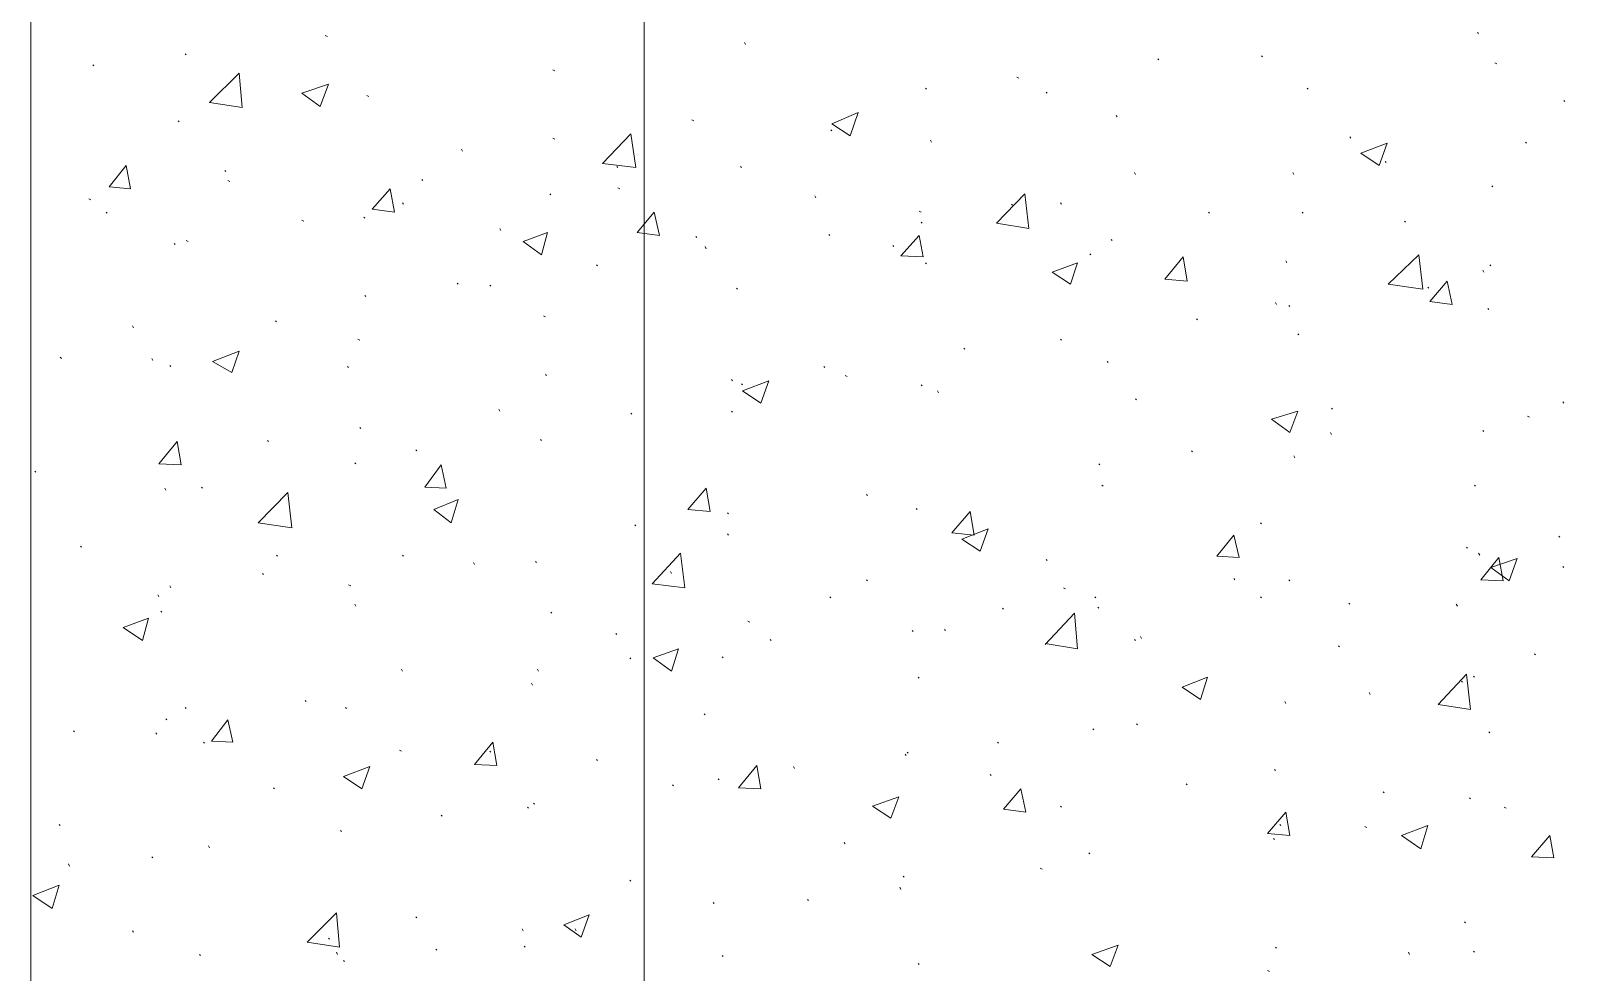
# Model space of a CAD drawing. Header units: millimetres. Extents: x 2928 to 3112, y 1220 to 1280.
# Drawn here: x 2940.98 to 2943.515, y 1248.366 to 1249.911 of the extents above; entities that cross this region are included whole.
import ezdxf

# ---------------------------------------------------------------- set-up
doc = ezdxf.new("R2010")
doc.units = ezdxf.units.MM

msp = doc.modelspace()

# ---------------------------------------------------------------- linework, layer by layer
at = {"color": 253, "linetype": 'Continuous', "lineweight": 5, "true_color": 0x9a9a9a}
for points in [[(2940.97965, 1262.56226), (2981.54689, 1262.56226), (2981.54689, 1240.79028), (2940.97965, 1240.79028)], [(2941.98633, 1261.55224), (2980.53854, 1261.55224), (2980.53854, 1241.8003), (2941.98633, 1241.8003)]]:
    msp.add_lwpolyline(points, close=True, dxfattribs=at)
at = {"color": 92, "linetype": 'Continuous', "lineweight": 13, "true_color": 0x00b800}
for points in [[(2941.46632, 1249.90208), (2941.46299, 1249.90374), (2941.46299, 1249.90374)], [(2943.35635, 1249.90708), (2943.35468, 1249.90874), (2943.35468, 1249.90874)], [(2942.153, 1249.88874), (2942.15133, 1249.89208), (2942.15133, 1249.89208)], [(2941.08298, 1249.85374), (2941.08131, 1249.85541), (2941.08131, 1249.85541)], [(2941.23465, 1249.87208), (2941.23298, 1249.87374), (2941.23298, 1249.87374)], [(2942.83134, 1249.86374), (2942.82967, 1249.86541), (2942.82967, 1249.86541)], [(2943.00134, 1249.86874), (2942.99967, 1249.87041), (2942.99967, 1249.87041)], [(2943.38635, 1249.85708), (2943.38301, 1249.85874), (2943.38301, 1249.85874)], [(2941.27298, 1249.79374), (2941.32132, 1249.84208), (2941.32132, 1249.84208)], [(2941.32632, 1249.78541), (2941.32132, 1249.84208), (2941.32132, 1249.84208)], [(2941.42465, 1249.80874), (2941.46799, 1249.82374), (2941.46799, 1249.82374)], [(2941.45465, 1249.78708), (2941.46799, 1249.82374), (2941.46799, 1249.82374)], [(2941.83966, 1249.84541), (2941.83632, 1249.84708), (2941.83632, 1249.84708)], [(2942.60134, 1249.83374), (2942.598, 1249.83541), (2942.598, 1249.83541)], [(2941.42465, 1249.80874), (2941.45465, 1249.78708), (2941.45465, 1249.78708)], [(2941.53465, 1249.80374), (2941.53132, 1249.80541), (2941.53132, 1249.80541)], [(2942.44967, 1249.81541), (2942.448, 1249.81708), (2942.448, 1249.81708)], [(2942.648, 1249.80874), (2942.64634, 1249.81041), (2942.64634, 1249.81041)], [(2943.07634, 1249.81541), (2943.07468, 1249.81708), (2943.07468, 1249.81708)], [(2941.27298, 1249.79374), (2941.32632, 1249.78541), (2941.32632, 1249.78541)], [(2942.29466, 1249.75874), (2942.338, 1249.77708), (2942.338, 1249.77708)], [(2942.32466, 1249.73874), (2942.338, 1249.77708), (2942.338, 1249.77708)], [(2943.49802, 1249.79541), (2943.49635, 1249.79708), (2943.49635, 1249.79708)], [(2941.22298, 1249.76208), (2941.22132, 1249.76374), (2941.22132, 1249.76374)], [(2942.06799, 1249.76374), (2942.06466, 1249.76541), (2942.06466, 1249.76541)], [(2942.29466, 1249.74708), (2942.293, 1249.74874), (2942.293, 1249.74874)], [(2942.29466, 1249.75874), (2942.32466, 1249.73874), (2942.32466, 1249.73874)], [(2942.763, 1249.77041), (2942.76134, 1249.77208), (2942.76134, 1249.77208)], [(2941.83966, 1249.73374), (2941.83632, 1249.73541), (2941.83632, 1249.73541)], [(2941.91799, 1249.69374), (2941.96466, 1249.74208), (2941.96466, 1249.74208)], [(2941.97299, 1249.68707), (2941.96466, 1249.74208), (2941.96466, 1249.74208)], [(2942.458, 1249.72874), (2942.45633, 1249.73208), (2942.45633, 1249.73208)], [(2943.14634, 1249.73541), (2943.14468, 1249.73708), (2943.14468, 1249.73708)], [(2943.16301, 1249.71041), (2943.20634, 1249.72708), (2943.20634, 1249.72708)], [(2943.19301, 1249.69041), (2943.20634, 1249.72708), (2943.20634, 1249.72708)], [(2943.43468, 1249.72708), (2943.43301, 1249.72874), (2943.43301, 1249.72874)], [(2941.68799, 1249.71374), (2941.68632, 1249.71708), (2941.68632, 1249.71708)], [(2943.16301, 1249.71041), (2943.19301, 1249.69041), (2943.19301, 1249.69041)], [(2943.20468, 1249.69541), (2943.20301, 1249.69708), (2943.20301, 1249.69708)], [(2941.10798, 1249.65541), (2941.13631, 1249.69041), (2941.13631, 1249.69041)], [(2941.14298, 1249.65207), (2941.13631, 1249.69041), (2941.13631, 1249.69041)], [(2941.29965, 1249.68041), (2941.29798, 1249.68207), (2941.29798, 1249.68207)], [(2941.91799, 1249.69374), (2941.97299, 1249.68707), (2941.97299, 1249.68707)], [(2941.94299, 1249.68707), (2941.94133, 1249.68874), (2941.94133, 1249.68874)], [(2942.14633, 1249.68707), (2942.14466, 1249.68874), (2942.14466, 1249.68874)], [(2942.793, 1249.67541), (2942.79134, 1249.67874), (2942.79134, 1249.67874)], [(2943.05301, 1249.67541), (2943.05134, 1249.67874), (2943.05134, 1249.67874)], [(2941.10798, 1249.65541), (2941.14298, 1249.65207), (2941.14298, 1249.65207)], [(2941.30632, 1249.66374), (2941.30298, 1249.66541), (2941.30298, 1249.66541)], [(2941.53965, 1249.61874), (2941.56965, 1249.65207), (2941.56965, 1249.65207)], [(2941.57632, 1249.61374), (2941.56965, 1249.65207), (2941.56965, 1249.65207)], [(2941.62299, 1249.66541), (2941.62132, 1249.66707), (2941.62132, 1249.66707)], [(2941.94633, 1249.65207), (2941.94299, 1249.65374), (2941.94299, 1249.65374)], [(2943.37968, 1249.65541), (2943.37801, 1249.65707), (2943.37801, 1249.65707)], [(2941.07798, 1249.63374), (2941.07465, 1249.63541), (2941.07465, 1249.63541)], [(2941.59132, 1249.62707), (2941.58965, 1249.62874), (2941.58965, 1249.62874)], [(2941.83299, 1249.64207), (2941.83132, 1249.64374), (2941.83132, 1249.64374)], [(2942.268, 1249.63707), (2942.26633, 1249.64041), (2942.26633, 1249.64041)], [(2942.56467, 1249.59541), (2942.61134, 1249.64374), (2942.61134, 1249.64374)], [(2942.59134, 1249.62541), (2942.58967, 1249.62707), (2942.58967, 1249.62707)], [(2942.618, 1249.58707), (2942.61134, 1249.64374), (2942.61134, 1249.64374)], [(2942.67134, 1249.62707), (2942.66967, 1249.62874), (2942.66967, 1249.62874)], [(2941.10465, 1249.61207), (2941.10298, 1249.61374), (2941.10298, 1249.61374)], [(2941.42799, 1249.59874), (2941.42465, 1249.60041), (2941.42465, 1249.60041)], [(2941.52799, 1249.60374), (2941.52632, 1249.60541), (2941.52632, 1249.60541)], [(2941.53965, 1249.61874), (2941.57632, 1249.61374), (2941.57632, 1249.61374)], [(2941.97466, 1249.58041), (2942.00299, 1249.61374), (2942.00299, 1249.61374)], [(2942.01133, 1249.57541), (2942.00299, 1249.61374), (2942.00299, 1249.61374)], [(2942.44133, 1249.61374), (2942.438, 1249.61541), (2942.438, 1249.61541)], [(2942.443, 1249.59541), (2942.44133, 1249.59707), (2942.44133, 1249.59707)], [(2942.56467, 1249.59541), (2942.618, 1249.58707), (2942.618, 1249.58707)], [(2942.91467, 1249.61207), (2942.91301, 1249.61374), (2942.91301, 1249.61374)], [(2943.06801, 1249.61207), (2943.06634, 1249.61374), (2943.06634, 1249.61374)], [(2943.23634, 1249.59707), (2943.23468, 1249.59874), (2943.23468, 1249.59874)], [(2941.75132, 1249.58374), (2941.74966, 1249.58707), (2941.74966, 1249.58707)], [(2941.78799, 1249.56541), (2941.82799, 1249.58041), (2941.82799, 1249.58041)], [(2941.81799, 1249.54374), (2941.82799, 1249.58041), (2941.82799, 1249.58041)], [(2941.97466, 1249.58041), (2942.01133, 1249.57541), (2942.01133, 1249.57541)], [(2942.07299, 1249.57207), (2942.07133, 1249.57374), (2942.07133, 1249.57374)], [(2942.29133, 1249.57541), (2942.28966, 1249.57707), (2942.28966, 1249.57707)], [(2942.408, 1249.54207), (2942.438, 1249.57541), (2942.438, 1249.57541)], [(2942.44467, 1249.54041), (2942.438, 1249.57541), (2942.438, 1249.57541)], [(2941.21632, 1249.56041), (2941.21465, 1249.56207), (2941.21465, 1249.56207)], [(2941.23798, 1249.56541), (2941.23465, 1249.56707), (2941.23465, 1249.56707)], [(2941.78799, 1249.56541), (2941.81799, 1249.54374), (2941.81799, 1249.54374)], [(2942.08799, 1249.55374), (2942.08633, 1249.55707), (2942.08633, 1249.55707)], [(2942.39633, 1249.55707), (2942.39467, 1249.55874), (2942.39467, 1249.55874)], [(2942.71967, 1249.54374), (2942.718, 1249.54541), (2942.718, 1249.54541)], [(2942.75467, 1249.56707), (2942.753, 1249.56874), (2942.753, 1249.56874)], [(2941.90966, 1249.52541), (2941.90799, 1249.52707), (2941.90799, 1249.52707)], [(2942.408, 1249.54207), (2942.44467, 1249.54041), (2942.44467, 1249.54041)], [(2942.44967, 1249.52874), (2942.448, 1249.53041), (2942.448, 1249.53041)], [(2942.65634, 1249.51541), (2942.698, 1249.53041), (2942.698, 1249.53041)], [(2942.68634, 1249.49541), (2942.698, 1249.53041), (2942.698, 1249.53041)], [(2942.84134, 1249.50374), (2942.87134, 1249.54041), (2942.87134, 1249.54041)], [(2942.87801, 1249.50041), (2942.87134, 1249.54041), (2942.87134, 1249.54041)], [(2943.04134, 1249.53041), (2943.03968, 1249.53374), (2943.03968, 1249.53374)], [(2943.20801, 1249.49541), (2943.25801, 1249.54374), (2943.25801, 1249.54374)], [(2943.26468, 1249.48707), (2943.25801, 1249.54374), (2943.25801, 1249.54374)], [(2943.37635, 1249.52541), (2943.37468, 1249.52707), (2943.37468, 1249.52707)], [(2941.68132, 1249.49541), (2941.67966, 1249.49707), (2941.67966, 1249.49707)], [(2942.65634, 1249.51541), (2942.68634, 1249.49541), (2942.68634, 1249.49541)], [(2942.84134, 1249.50374), (2942.87801, 1249.50041), (2942.87801, 1249.50041)], [(2943.20801, 1249.49541), (2943.26468, 1249.48707), (2943.26468, 1249.48707)], [(2943.27635, 1249.46707), (2943.30468, 1249.50041), (2943.30468, 1249.50041)], [(2943.31301, 1249.46207), (2943.30468, 1249.50041), (2943.30468, 1249.50041)], [(2943.36468, 1249.51541), (2943.36301, 1249.51874), (2943.36301, 1249.51874)], [(2941.52965, 1249.47541), (2941.52799, 1249.47707), (2941.52799, 1249.47707)], [(2941.73466, 1249.49207), (2941.73299, 1249.49374), (2941.73299, 1249.49374)], [(2942.13966, 1249.48707), (2942.138, 1249.48874), (2942.138, 1249.48874)], [(2943.27468, 1249.48874), (2943.27301, 1249.49041), (2943.27301, 1249.49041)], [(2941.82466, 1249.44207), (2941.82132, 1249.44374), (2941.82132, 1249.44374)], [(2943.02467, 1249.46207), (2943.02301, 1249.46541), (2943.02301, 1249.46541)], [(2943.04634, 1249.45874), (2943.04468, 1249.4604), (2943.04468, 1249.4604)], [(2943.27635, 1249.46707), (2943.31301, 1249.46207), (2943.31301, 1249.46207)], [(2943.37301, 1249.45374), (2943.37135, 1249.4554), (2943.37135, 1249.4554)], [(2941.14798, 1249.42374), (2941.14631, 1249.42707), (2941.14631, 1249.42707)], [(2941.38298, 1249.43374), (2941.38132, 1249.4354), (2941.38132, 1249.4354)], [(2942.89467, 1249.43707), (2942.89301, 1249.43874), (2942.89301, 1249.43874)], [(2941.51965, 1249.40374), (2941.51632, 1249.4054), (2941.51632, 1249.4054)], [(2942.67134, 1249.40374), (2942.66967, 1249.4054), (2942.66967, 1249.4054)], [(2943.06134, 1249.41207), (2943.05968, 1249.41374), (2943.05968, 1249.41374)], [(2941.02965, 1249.37374), (2941.02798, 1249.3754), (2941.02798, 1249.3754)], [(2941.17965, 1249.3704), (2941.17798, 1249.37374), (2941.17798, 1249.37374)], [(2941.27798, 1249.36874), (2941.32132, 1249.3854), (2941.32132, 1249.3854)], [(2941.27798, 1249.36874), (2941.30965, 1249.3504), (2941.30965, 1249.3504)], [(2941.30965, 1249.3504), (2941.32132, 1249.3854), (2941.32132, 1249.3854)], [(2942.513, 1249.38874), (2942.51133, 1249.3904), (2942.51133, 1249.3904)], [(2942.748, 1249.36707), (2942.74634, 1249.36874), (2942.74634, 1249.36874)], [(2941.20965, 1249.3604), (2941.20798, 1249.36207), (2941.20798, 1249.36207)], [(2941.50132, 1249.35874), (2941.49965, 1249.3604), (2941.49965, 1249.3604)], [(2941.82632, 1249.3454), (2941.82466, 1249.34707), (2941.82466, 1249.34707)], [(2942.283, 1249.35874), (2942.28133, 1249.3604), (2942.28133, 1249.3604)], [(2942.31966, 1249.34374), (2942.31633, 1249.3454), (2942.31633, 1249.3454)], [(2942.13133, 1249.33707), (2942.12966, 1249.33874), (2942.12966, 1249.33874)], [(2942.148, 1249.3304), (2942.14633, 1249.33207), (2942.14633, 1249.33207)], [(2942.148, 1249.3204), (2942.19133, 1249.33707), (2942.19133, 1249.33707)], [(2942.148, 1249.3204), (2942.178, 1249.3004), (2942.178, 1249.3004)], [(2942.178, 1249.3004), (2942.19133, 1249.33707), (2942.19133, 1249.33707)], [(2942.443, 1249.32874), (2942.44133, 1249.3304), (2942.44133, 1249.3304)], [(2942.46967, 1249.31707), (2942.468, 1249.3204), (2942.468, 1249.3204)], [(2942.79467, 1249.3054), (2942.793, 1249.30707), (2942.793, 1249.30707)], [(2943.11634, 1249.2904), (2943.11468, 1249.29207), (2943.11468, 1249.29207)], [(2943.49635, 1249.3004), (2943.49468, 1249.30207), (2943.49468, 1249.30207)], [(2941.74966, 1249.28707), (2941.74799, 1249.2904), (2941.74799, 1249.2904)], [(2941.96633, 1249.28207), (2941.96466, 1249.28374), (2941.96466, 1249.28374)], [(2942.13133, 1249.2854), (2942.12966, 1249.28707), (2942.12966, 1249.28707)], [(2943.01634, 1249.27374), (2943.05968, 1249.28707), (2943.05968, 1249.28707)], [(2943.01634, 1249.27374), (2943.04634, 1249.25207), (2943.04634, 1249.25207)], [(2943.04634, 1249.25207), (2943.05968, 1249.28707), (2943.05968, 1249.28707)], [(2943.43968, 1249.27707), (2943.43635, 1249.27874), (2943.43635, 1249.27874)], [(2941.52132, 1249.25874), (2941.51965, 1249.2604), (2941.51965, 1249.2604)], [(2943.11468, 1249.24874), (2943.11301, 1249.25207), (2943.11301, 1249.25207)], [(2943.36468, 1249.25374), (2943.36301, 1249.2554), (2943.36301, 1249.2554)], [(2941.18965, 1249.2004), (2941.21965, 1249.23707), (2941.21965, 1249.23707)], [(2941.22632, 1249.19873), (2941.21965, 1249.23707), (2941.21965, 1249.23707)], [(2941.36965, 1249.23707), (2941.36798, 1249.23874), (2941.36798, 1249.23874)], [(2941.61299, 1249.22207), (2941.61132, 1249.22373), (2941.61132, 1249.22373)], [(2941.81799, 1249.23874), (2941.81632, 1249.2404), (2941.81632, 1249.2404)], [(2942.88634, 1249.2204), (2942.88467, 1249.22207), (2942.88467, 1249.22207)], [(2941.18965, 1249.2004), (2941.22632, 1249.19873), (2941.22632, 1249.19873)], [(2941.51299, 1249.2004), (2941.51132, 1249.20207), (2941.51132, 1249.20207)], [(2941.62632, 1249.16207), (2941.65299, 1249.19873), (2941.65299, 1249.19873)], [(2941.66132, 1249.1604), (2941.65299, 1249.19873), (2941.65299, 1249.19873)], [(2942.73467, 1249.19873), (2942.733, 1249.2004), (2942.733, 1249.2004)], [(2943.05468, 1249.2104), (2943.05301, 1249.21373), (2943.05301, 1249.21373)], [(2940.98798, 1249.18707), (2940.98631, 1249.18873), (2940.98631, 1249.18873)], [(2942.73967, 1249.16373), (2942.738, 1249.1654), (2942.738, 1249.1654)], [(2943.35135, 1249.16373), (2943.34968, 1249.1654), (2943.34968, 1249.1654)], [(2941.20132, 1249.15707), (2941.19965, 1249.1604), (2941.19965, 1249.1604)], [(2941.26132, 1249.1604), (2941.25965, 1249.16207), (2941.25965, 1249.16207)], [(2941.35298, 1249.10373), (2941.40132, 1249.15373), (2941.40132, 1249.15373)], [(2941.40799, 1249.0954), (2941.40132, 1249.15373), (2941.40132, 1249.15373)], [(2941.62632, 1249.16207), (2941.66132, 1249.1604), (2941.66132, 1249.1604)], [(2941.64132, 1249.1254), (2941.68132, 1249.14207), (2941.68132, 1249.14207)], [(2941.66966, 1249.10373), (2941.68132, 1249.14207), (2941.68132, 1249.14207)], [(2942.05799, 1249.1254), (2942.08799, 1249.1604), (2942.08799, 1249.1604)], [(2942.09466, 1249.12207), (2942.08799, 1249.1604), (2942.08799, 1249.1604)], [(2942.353, 1249.14873), (2942.35133, 1249.1504), (2942.35133, 1249.1504)], [(2941.64132, 1249.1254), (2941.66966, 1249.10373), (2941.66966, 1249.10373)], [(2942.05799, 1249.1254), (2942.09466, 1249.12207), (2942.09466, 1249.12207)], [(2942.12466, 1249.11873), (2942.123, 1249.1204), (2942.123, 1249.1204)], [(2942.43467, 1249.1254), (2942.433, 1249.12707), (2942.433, 1249.12707)], [(2942.49133, 1249.08707), (2942.52133, 1249.12207), (2942.52133, 1249.12207)], [(2942.528, 1249.08373), (2942.52133, 1249.12207), (2942.52133, 1249.12207)], [(2941.35298, 1249.10373), (2941.40799, 1249.0954), (2941.40799, 1249.0954)], [(2941.97299, 1249.09873), (2941.97133, 1249.1004), (2941.97133, 1249.1004)], [(2942.508, 1249.07707), (2942.55133, 1249.09373), (2942.55133, 1249.09373)], [(2942.538, 1249.05707), (2942.55133, 1249.09373), (2942.55133, 1249.09373)], [(2942.99967, 1249.10207), (2942.99801, 1249.10373), (2942.99801, 1249.10373)], [(2941.06298, 1249.06373), (2941.06131, 1249.0654), (2941.06131, 1249.0654)], [(2942.12466, 1249.08373), (2942.123, 1249.0854), (2942.123, 1249.0854)], [(2942.49133, 1249.08707), (2942.528, 1249.08373), (2942.528, 1249.08373)], [(2942.508, 1249.07707), (2942.538, 1249.05707), (2942.538, 1249.05707)], [(2942.92634, 1249.04873), (2942.95467, 1249.08373), (2942.95467, 1249.08373)], [(2942.96301, 1249.04707), (2942.95467, 1249.08373), (2942.95467, 1249.08373)], [(2943.33801, 1249.06207), (2943.33635, 1249.06373), (2943.33635, 1249.06373)], [(2943.48968, 1249.0804), (2943.48801, 1249.08207), (2943.48801, 1249.08207)], [(2941.38465, 1249.04873), (2941.38298, 1249.0504), (2941.38298, 1249.0504)], [(2941.59132, 1249.04873), (2941.58965, 1249.0504), (2941.58965, 1249.0504)], [(2941.70799, 1249.0354), (2941.70632, 1249.03873), (2941.70632, 1249.03873)], [(2941.80966, 1249.03873), (2941.80799, 1249.0404), (2941.80799, 1249.0404)], [(2941.99966, 1249.00373), (2942.04633, 1249.05373), (2942.04633, 1249.05373)], [(2942.05299, 1248.99707), (2942.04633, 1249.05373), (2942.04633, 1249.05373)], [(2942.648, 1249.04207), (2942.64634, 1249.04373), (2942.64634, 1249.04373)], [(2942.92634, 1249.04873), (2942.96301, 1249.04707), (2942.96301, 1249.04707)], [(2943.35801, 1249.0504), (2943.35635, 1249.05373), (2943.35635, 1249.05373)], [(2943.35968, 1249.0104), (2943.38968, 1249.04707), (2943.38968, 1249.04707)], [(2943.37635, 1249.0304), (2943.41968, 1249.0454), (2943.41968, 1249.0454)], [(2943.39635, 1249.00873), (2943.38968, 1249.04707), (2943.38968, 1249.04707)], [(2943.40635, 1249.00873), (2943.41968, 1249.0454), (2943.41968, 1249.0454)], [(2941.36132, 1249.01873), (2941.35965, 1249.0204), (2941.35965, 1249.0204)], [(2942.03133, 1249.0204), (2942.02966, 1249.02373), (2942.02966, 1249.02373)], [(2943.37635, 1249.0304), (2943.40635, 1249.00873), (2943.40635, 1249.00873)], [(2943.49635, 1249.0304), (2943.49468, 1249.03207), (2943.49468, 1249.03207)], [(2941.20965, 1248.99707), (2941.20798, 1249.0004), (2941.20798, 1249.0004)], [(2941.50465, 1249.0004), (2941.50132, 1249.00207), (2941.50132, 1249.00207)], [(2941.99966, 1249.00373), (2942.05299, 1248.99707), (2942.05299, 1248.99707)], [(2942.353, 1249.00873), (2942.35133, 1249.0104), (2942.35133, 1249.0104)], [(2942.678, 1248.9954), (2942.67467, 1248.99707), (2942.67467, 1248.99707)], [(2942.95634, 1249.0104), (2942.95467, 1249.01207), (2942.95467, 1249.01207)], [(2943.04634, 1249.00873), (2943.04468, 1249.0104), (2943.04468, 1249.0104)], [(2943.35968, 1249.0104), (2943.39635, 1249.00873), (2943.39635, 1249.00873)], [(2941.18965, 1248.98206), (2941.18798, 1248.9854), (2941.18798, 1248.9854)], [(2941.51299, 1248.96706), (2941.51132, 1248.9704), (2941.51132, 1248.9704)], [(2942.293, 1248.9804), (2942.29133, 1248.98206), (2942.29133, 1248.98206)], [(2942.57634, 1248.96206), (2942.57467, 1248.96373), (2942.57467, 1248.96373)], [(2942.728, 1248.9804), (2942.72634, 1248.98206), (2942.72634, 1248.98206)], [(2942.733, 1248.96373), (2942.73134, 1248.9654), (2942.73134, 1248.9654)], [(2942.99967, 1248.9804), (2942.99801, 1248.98206), (2942.99801, 1248.98206)], [(2943.14468, 1248.9704), (2943.14301, 1248.97206), (2943.14301, 1248.97206)], [(2943.32135, 1248.96706), (2943.31968, 1248.9704), (2943.31968, 1248.9704)], [(2941.13131, 1248.93206), (2941.17298, 1248.94706), (2941.17298, 1248.94706)], [(2941.16298, 1248.9104), (2941.17298, 1248.94706), (2941.17298, 1248.94706)], [(2941.19465, 1248.95706), (2941.19298, 1248.95873), (2941.19298, 1248.95873)], [(2941.83466, 1248.9554), (2941.83299, 1248.95706), (2941.83299, 1248.95706)], [(2942.15966, 1248.9404), (2942.15633, 1248.94206), (2942.15633, 1248.94206)], [(2942.64467, 1248.90373), (2942.693, 1248.9554), (2942.693, 1248.9554)], [(2942.698, 1248.89706), (2942.693, 1248.9554), (2942.693, 1248.9554)], [(2941.13131, 1248.93206), (2941.16298, 1248.9104), (2941.16298, 1248.9104)], [(2941.94133, 1248.9204), (2941.93966, 1248.92206), (2941.93966, 1248.92206)], [(2942.19466, 1248.9104), (2942.193, 1248.91206), (2942.193, 1248.91206)], [(2942.428, 1248.9254), (2942.42633, 1248.92706), (2942.42633, 1248.92706)], [(2942.48133, 1248.92706), (2942.47967, 1248.92873), (2942.47967, 1248.92873)], [(2942.793, 1248.9104), (2942.79134, 1248.91206), (2942.79134, 1248.91206)], [(2942.80301, 1248.91373), (2942.80134, 1248.91706), (2942.80134, 1248.91706)], [(2942.00133, 1248.88206), (2942.04299, 1248.89706), (2942.04299, 1248.89706)], [(2942.03133, 1248.8604), (2942.04299, 1248.89706), (2942.04299, 1248.89706)], [(2942.64467, 1248.9054), (2942.698, 1248.89706), (2942.698, 1248.89706)], [(2943.12801, 1248.9004), (2943.12634, 1248.90206), (2943.12634, 1248.90206)], [(2943.44968, 1248.88706), (2943.44801, 1248.88873), (2943.44801, 1248.88873)], [(2941.58965, 1248.8604), (2941.58799, 1248.86373), (2941.58799, 1248.86373)], [(2941.81299, 1248.8604), (2941.81132, 1248.86373), (2941.81132, 1248.86373)], [(2941.96466, 1248.8804), (2941.96299, 1248.88206), (2941.96299, 1248.88206)], [(2942.00133, 1248.88206), (2942.03133, 1248.8604), (2942.03133, 1248.8604)], [(2942.11633, 1248.88206), (2942.11466, 1248.88373), (2942.11466, 1248.88373)], [(2941.80299, 1248.83706), (2941.80132, 1248.8404), (2941.80132, 1248.8404)], [(2942.438, 1248.84873), (2942.43633, 1248.8504), (2942.43633, 1248.8504)], [(2942.86967, 1248.83373), (2942.91134, 1248.8504), (2942.91134, 1248.8504)], [(2942.89967, 1248.81373), (2942.91134, 1248.8504), (2942.91134, 1248.8504)], [(2943.28968, 1248.8054), (2943.33635, 1248.8554), (2943.33635, 1248.8554)], [(2943.32968, 1248.84206), (2943.32801, 1248.84373), (2943.32801, 1248.84373)], [(2943.34301, 1248.79706), (2943.33635, 1248.8554), (2943.33635, 1248.8554)], [(2943.34968, 1248.8504), (2943.34801, 1248.85206), (2943.34801, 1248.85206)], [(2941.43132, 1248.8104), (2941.42965, 1248.81206), (2941.42965, 1248.81206)], [(2942.86967, 1248.83373), (2942.89967, 1248.81373), (2942.89967, 1248.81373)], [(2943.03968, 1248.80706), (2943.03801, 1248.8104), (2943.03801, 1248.8104)], [(2943.17801, 1248.82206), (2943.17634, 1248.8254), (2943.17634, 1248.8254)], [(2941.23465, 1248.79873), (2941.23298, 1248.8004), (2941.23298, 1248.8004)], [(2941.49799, 1248.79873), (2941.49632, 1248.8004), (2941.49632, 1248.8004)], [(2942.08633, 1248.78873), (2942.08466, 1248.7904), (2942.08466, 1248.7904)], [(2943.28968, 1248.8054), (2943.34301, 1248.79706), (2943.34301, 1248.79706)], [(2941.05131, 1248.76039), (2941.04965, 1248.76206), (2941.04965, 1248.76206)], [(2941.20298, 1248.7804), (2941.20132, 1248.78206), (2941.20132, 1248.78206)], [(2941.27632, 1248.74539), (2941.30298, 1248.7804), (2941.30298, 1248.7804)], [(2941.31132, 1248.74373), (2941.30298, 1248.7804), (2941.30298, 1248.7804)], [(2942.72467, 1248.76373), (2942.723, 1248.7654), (2942.723, 1248.7654)], [(2942.79634, 1248.77206), (2942.79467, 1248.77373), (2942.79467, 1248.77373)], [(2943.37468, 1248.75873), (2943.37301, 1248.76039), (2943.37301, 1248.76039)], [(2941.18632, 1248.75706), (2941.18465, 1248.75873), (2941.18465, 1248.75873)], [(2941.26465, 1248.74206), (2941.26298, 1248.74373), (2941.26298, 1248.74373)], [(2941.27632, 1248.74539), (2941.31132, 1248.74373), (2941.31132, 1248.74373)], [(2941.70799, 1248.70706), (2941.73799, 1248.74373), (2941.73799, 1248.74373)], [(2941.74466, 1248.70539), (2941.73799, 1248.74373), (2941.73799, 1248.74373)], [(2942.568, 1248.74206), (2942.56634, 1248.74373), (2942.56634, 1248.74373)], [(2941.58799, 1248.72873), (2941.58465, 1248.73039), (2941.58465, 1248.73039)], [(2941.73466, 1248.72706), (2941.73299, 1248.72873), (2941.73299, 1248.72873)], [(2941.90966, 1248.71373), (2941.90799, 1248.71539), (2941.90799, 1248.71539)], [(2942.41633, 1248.72206), (2942.41467, 1248.72373), (2942.41467, 1248.72373)], [(2942.41967, 1248.72539), (2942.418, 1248.72706), (2942.418, 1248.72706)], [(2941.49299, 1248.68706), (2941.53632, 1248.70373), (2941.53632, 1248.70373)], [(2941.49299, 1248.68706), (2941.52299, 1248.66706), (2941.52299, 1248.66706)], [(2941.52299, 1248.66706), (2941.53632, 1248.70373), (2941.53632, 1248.70373)], [(2941.70799, 1248.70706), (2941.74466, 1248.70539), (2941.74466, 1248.70539)], [(2942.10966, 1248.68206), (2942.108, 1248.68373), (2942.108, 1248.68373)], [(2942.14133, 1248.66873), (2942.17133, 1248.70539), (2942.17133, 1248.70539)], [(2942.178, 1248.66706), (2942.17133, 1248.70539), (2942.17133, 1248.70539)], [(2942.233, 1248.70039), (2942.23133, 1248.70373), (2942.23133, 1248.70373)], [(2942.55633, 1248.68873), (2942.55467, 1248.69039), (2942.55467, 1248.69039)], [(2943.02301, 1248.69706), (2943.02134, 1248.69873), (2943.02134, 1248.69873)], [(2941.37965, 1248.66706), (2941.37798, 1248.66873), (2941.37798, 1248.66873)], [(2942.03466, 1248.67206), (2942.03299, 1248.67373), (2942.03299, 1248.67373)], [(2942.14133, 1248.66873), (2942.178, 1248.66706), (2942.178, 1248.66706)], [(2942.57634, 1248.63373), (2942.60467, 1248.66706), (2942.60467, 1248.66706)], [(2942.613, 1248.62873), (2942.60467, 1248.66706), (2942.60467, 1248.66706)], [(2942.87801, 1248.67373), (2942.87634, 1248.67539), (2942.87634, 1248.67539)], [(2943.20134, 1248.66039), (2943.19968, 1248.66206), (2943.19968, 1248.66206)], [(2941.79632, 1248.63539), (2941.79466, 1248.63706), (2941.79466, 1248.63706)], [(2941.80632, 1248.64206), (2941.80466, 1248.64373), (2941.80466, 1248.64373)], [(2942.36133, 1248.63873), (2942.40467, 1248.65373), (2942.40467, 1248.65373)], [(2942.36133, 1248.63873), (2942.39133, 1248.61873), (2942.39133, 1248.61873)], [(2942.39133, 1248.61873), (2942.40467, 1248.65373), (2942.40467, 1248.65373)], [(2942.57634, 1248.63373), (2942.613, 1248.62873), (2942.613, 1248.62873)], [(2942.67134, 1248.63706), (2942.66967, 1248.63873), (2942.66967, 1248.63873)], [(2943.34301, 1248.65039), (2943.34135, 1248.65206), (2943.34135, 1248.65206)], [(2943.40135, 1248.63539), (2943.39801, 1248.63706), (2943.39801, 1248.63706)], [(2941.02798, 1248.60706), (2941.02631, 1248.60873), (2941.02631, 1248.60873)], [(2941.65466, 1248.62206), (2941.65299, 1248.62373), (2941.65299, 1248.62373)], [(2943.00967, 1248.59373), (2943.03968, 1248.62873), (2943.03968, 1248.62873)], [(2943.03134, 1248.60706), (2943.02968, 1248.60873), (2943.02968, 1248.60873)], [(2943.04634, 1248.59039), (2943.03968, 1248.62873), (2943.03968, 1248.62873)], [(2943.22968, 1248.59039), (2943.27301, 1248.60706), (2943.27301, 1248.60706)], [(2943.26135, 1248.56873), (2943.27301, 1248.60706), (2943.27301, 1248.60706)], [(2941.48965, 1248.59706), (2941.48799, 1248.59873), (2941.48799, 1248.59873)], [(2943.00967, 1248.59373), (2943.04634, 1248.59039), (2943.04634, 1248.59039)], [(2943.02134, 1248.58373), (2943.01967, 1248.58539), (2943.01967, 1248.58539)], [(2943.17301, 1248.60373), (2943.16968, 1248.60539), (2943.16968, 1248.60539)], [(2943.22968, 1248.59039), (2943.26135, 1248.56873), (2943.26135, 1248.56873)], [(2943.44301, 1248.55539), (2943.47301, 1248.59039), (2943.47301, 1248.59039)], [(2943.47968, 1248.55373), (2943.47301, 1248.59039), (2943.47301, 1248.59039)], [(2941.27298, 1248.57039), (2941.27132, 1248.57373), (2941.27132, 1248.57373)], [(2942.31633, 1248.57706), (2942.31466, 1248.57873), (2942.31466, 1248.57873)], [(2942.718, 1248.56039), (2942.71634, 1248.56206), (2942.71634, 1248.56206)], [(2941.04298, 1248.54039), (2941.04131, 1248.54373), (2941.04131, 1248.54373)], [(2941.17965, 1248.55373), (2941.17798, 1248.55539), (2941.17798, 1248.55539)], [(2942.63967, 1248.53539), (2942.63634, 1248.53706), (2942.63634, 1248.53706)], [(2943.44301, 1248.55539), (2943.47968, 1248.55373), (2943.47968, 1248.55373)], [(2940.98298, 1248.49206), (2941.02631, 1248.50872), (2941.02631, 1248.50872)], [(2941.01465, 1248.47039), (2941.02631, 1248.50872), (2941.02631, 1248.50872)], [(2941.96466, 1248.51539), (2941.96299, 1248.51706), (2941.96299, 1248.51706)], [(2942.408, 1248.50206), (2942.40633, 1248.50539), (2942.40633, 1248.50539)], [(2942.413, 1248.52206), (2942.41133, 1248.52372), (2942.41133, 1248.52372)], [(2940.98298, 1248.49206), (2941.01465, 1248.47039), (2941.01465, 1248.47039)], [(2942.10133, 1248.47872), (2942.09966, 1248.48039), (2942.09966, 1248.48039)], [(2942.25633, 1248.48372), (2942.25466, 1248.48539), (2942.25466, 1248.48539)], [(2941.43299, 1248.41539), (2941.48132, 1248.46372), (2941.48132, 1248.46372)], [(2941.48632, 1248.40706), (2941.48132, 1248.46372), (2941.48132, 1248.46372)], [(2941.61299, 1248.45539), (2941.61132, 1248.45706), (2941.61132, 1248.45706)], [(2941.85466, 1248.44372), (2941.89633, 1248.46039), (2941.89633, 1248.46039)], [(2941.88299, 1248.42372), (2941.89633, 1248.46039), (2941.89633, 1248.46039)], [(2941.14798, 1248.43206), (2941.14631, 1248.43372), (2941.14631, 1248.43372)], [(2941.78799, 1248.43372), (2941.78632, 1248.43706), (2941.78632, 1248.43706)], [(2941.85466, 1248.44372), (2941.88299, 1248.42372), (2941.88299, 1248.42372)], [(2941.87466, 1248.43372), (2941.87299, 1248.43706), (2941.87299, 1248.43706)], [(2943.33468, 1248.44706), (2943.33301, 1248.44872), (2943.33301, 1248.44872)], [(2941.43299, 1248.41539), (2941.48632, 1248.40706), (2941.48632, 1248.40706)], [(2941.46965, 1248.42039), (2941.46799, 1248.42206), (2941.46799, 1248.42206)], [(2941.79132, 1248.40706), (2941.78966, 1248.40872), (2941.78966, 1248.40872)], [(2942.72134, 1248.39539), (2942.76467, 1248.41039), (2942.76467, 1248.41039)], [(2942.75134, 1248.37539), (2942.76467, 1248.41039), (2942.76467, 1248.41039)], [(2943.02467, 1248.40539), (2943.02301, 1248.40706), (2943.02301, 1248.40706)], [(2941.25798, 1248.39372), (2941.25632, 1248.39539), (2941.25632, 1248.39539)], [(2941.48299, 1248.39539), (2941.48132, 1248.39872), (2941.48132, 1248.39872)], [(2941.49465, 1248.38372), (2941.49299, 1248.38539), (2941.49299, 1248.38539)], [(2941.64632, 1248.40206), (2941.64466, 1248.40372), (2941.64466, 1248.40372)], [(2942.11633, 1248.39206), (2942.11466, 1248.39372), (2942.11466, 1248.39372)], [(2942.438, 1248.37872), (2942.43633, 1248.38039), (2942.43633, 1248.38039)], [(2942.72134, 1248.39539), (2942.75134, 1248.37539), (2942.75134, 1248.37539)], [(2943.24301, 1248.39539), (2943.24134, 1248.39872), (2943.24134, 1248.39872)], [(2943.34968, 1248.39872), (2943.34801, 1248.40039), (2943.34801, 1248.40039)], [(2943.01301, 1248.36706), (2943.00967, 1248.36872), (2943.00967, 1248.36872)]]:
    msp.add_lwpolyline(points, dxfattribs=at)

doc.saveas('drawing.dxf')
